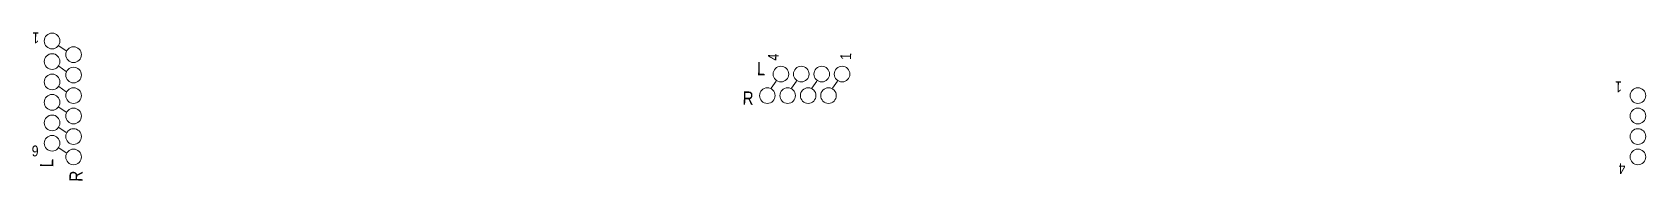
# Model space of a CAD drawing. Extents: x -24 to 1655, y -25 to 61.
# Drawn here: x 598.2 to 701.4, y 43.7 to 53.2 of the extents above; entities that cross this region are included whole.
import ezdxf
from ezdxf.enums import TextEntityAlignment as Align

# ---------------------------------------------------------------- set-up
doc = ezdxf.new("R2010")
doc.units = 0
doc.header["$MEASUREMENT"] = 0
doc.layers.add('AANSLUITKAST', color=7, linetype='Continuous', lineweight=0)
doc.layers.add('PREVIEW_DESTINATION', color=7, linetype='Continuous')
doc.styles.add('TECHBASE_ARIAL_NOVA_LIGHT', font='ArialNova-Light.ttf')

# ---------------------------------------------------------------- blocks, each defined once
blk = doc.blocks.new('TB_LS Kast RT 1-6 L-R__40955691265E_9E8C4473_ANL1')
at = {"layer": 'AANSLUITKAST'}
for points in [[(-4.53, -0.4), (-4.21, 0.06)], [(-3.23, -0.4), (-2.91, 0.06)], [(-1.93, -0.4), (-1.61, 0.06)], [(-0.62, -0.4), (-0.3, 0.06)], [(0.67, -0.4), (1, 0.07)], [(1.99, -0.4), (2.3, 0.07)]]:
    blk.add_lwpolyline(points, dxfattribs=at)
for centre in [(-3.91, 0.5), (-2.61, 0.5), (-1.3, 0.5), (0, 0.5), (1.3, 0.5), (2.61, 0.5), (-4.78, -0.87), (-3.48, -0.87), (-2.17, -0.87), (-0.87, -0.87), (0.44, -0.87), (1.74, -0.87)]:
    blk.add_circle(centre, 0.5, dxfattribs=at)
at = {"color": 7, "style": 'TECHBASE_ARIAL_NOVA_LIGHT'}
for tag, p in [('RI6', (-4.57, -1.76)), ('RI5', (-3.26, -1.76)), ('RI4', (-1.96, -1.76)), ('RI3', (-0.65, -1.76)), ('RI2', (0.65, -1.76)), ('RI1', (1.96, -1.76))]:
    blk.add_attdef(tag, text='', height=0.5, rotation=90, dxfattribs=at).set_placement(p, align=Align.RIGHT)
at = {"layer": 'AANSLUITKAST', "attachment_point": 1, "style": 'TECHBASE_ARIAL_NOVA_LIGHT'}
for s, width, gutter_width, insert, char_height, rotation in [('L', 1.5142, 4.23, (-5.43, 1.28), 0.846, 358.7016), ('6', 2.0326, 3.46, (-4.75, 1.37), 0.692, 88.7016), ('1', 1.432, 3.46, (2.46, 1.33), 0.692, 88.7016), ('R', 1.402, 4.23, (-6.35, -0.6), 0.846, 358.7016)]:
    blk.add_mtext_dynamic_manual_height_columns(s, width=width, gutter_width=gutter_width, heights=[0], dxfattribs=dict(at, insert=insert, char_height=char_height, rotation=rotation))
blk = doc.blocks.new('TB_LS Kast RT 1-4 L-R__40955691265E_97770BF3_ANL1')
at = {"layer": 'AANSLUITKAST'}
for points in [[(-4.53, -0.4), (-4.21, 0.06)], [(-3.23, -0.4), (-2.91, 0.06)], [(-1.93, -0.4), (-1.61, 0.06)], [(-0.62, -0.4), (-0.3, 0.06)]]:
    blk.add_lwpolyline(points, dxfattribs=at)
for centre in [(-3.91, 0.5), (-2.61, 0.5), (-1.3, 0.5), (0, 0.5), (-4.78, -0.87), (-3.48, -0.87), (-2.17, -0.87), (-0.87, -0.87)]:
    blk.add_circle(centre, 0.5, dxfattribs=at)
at = {"color": 7, "style": 'TECHBASE_ARIAL_NOVA_LIGHT'}
for tag, p in [('RI4', (-4.57, -1.76)), ('RI3', (-3.26, -1.76)), ('RI2', (-1.96, -1.76)), ('RI1', (-0.65, -1.76))]:
    blk.add_attdef(tag, text='', height=0.5, rotation=90, dxfattribs=at).set_placement(p, align=Align.RIGHT)
at = {"layer": 'AANSLUITKAST', "attachment_point": 1, "style": 'TECHBASE_ARIAL_NOVA_LIGHT'}
for s, width, gutter_width, insert, char_height, rotation in [('L', 1.5142, 4.23, (-5.43, 1.28), 0.846, 358.7016), ('4', 2.0326, 3.46, (-4.75, 1.37), 0.692, 88.7016), ('1', 1.432, 3.46, (-0.12, 1.42), 0.692, 88.7016), ('R', 1.402, 4.23, (-6.35, -0.6), 0.846, 358.7016)]:
    blk.add_mtext_dynamic_manual_height_columns(s, width=width, gutter_width=gutter_width, heights=[0], dxfattribs=dict(at, insert=insert, char_height=char_height, rotation=rotation))
blk = doc.blocks.new('TB_RT 1-4 LS kast__40955691265E_DA04E606_ANL1_RT_BACK1')
at = {"layer": 'AANSLUITKAST'}
for centre in [(-4.78, -0.87), (-3.48, -0.87), (-2.17, -0.87), (-0.87, -0.87)]:
    blk.add_circle(centre, 0.5, dxfattribs=at)
at = {"color": 7, "style": 'TECHBASE_ARIAL_NOVA_LIGHT'}
for tag, p in [('RI4', (-4.57, -1.76)), ('RI3', (-3.26, -1.76)), ('RI2', (-1.96, -1.76)), ('RI1', (-0.65, -1.76))]:
    blk.add_attdef(tag, text='', height=0.5, rotation=90, dxfattribs=at).set_placement(p, align=Align.RIGHT)
at = {"layer": 'AANSLUITKAST', "char_height": 0.692, "attachment_point": 1, "rotation": 88.7016, "style": 'TECHBASE_ARIAL_NOVA_LIGHT'}
for s, width, insert in [('4', 2.0326, (-5.88, -0.06)), ('1', 1.432, (-0.66, 0.16))]:
    blk.add_mtext_dynamic_manual_height_columns(s, width=width, gutter_width=3.46, heights=[0], dxfattribs=dict(at, insert=insert))

msp = doc.modelspace()

# ---------------------------------------------------------------- block references
at = {"layer": 'PREVIEW_DESTINATION', "rotation": 90.00000000000001}
for name, p in [('TB_LS Kast RT 1-6 L-R__40955691265E_9E8C4473_ANL1', (600, 50, 2)), ('TB_RT 1-4 LS kast__40955691265E_DA04E606_ANL1_RT_BACK1', (700, 50, 2))]:
    msp.add_blockref(name, p, dxfattribs=at)
at = {"layer": 'PREVIEW_DESTINATION'}
msp.add_blockref('TB_LS Kast RT 1-4 L-R__40955691265E_97770BF3_ANL1', (650, 50, 2), dxfattribs=at)

doc.saveas('drawing.dxf')
